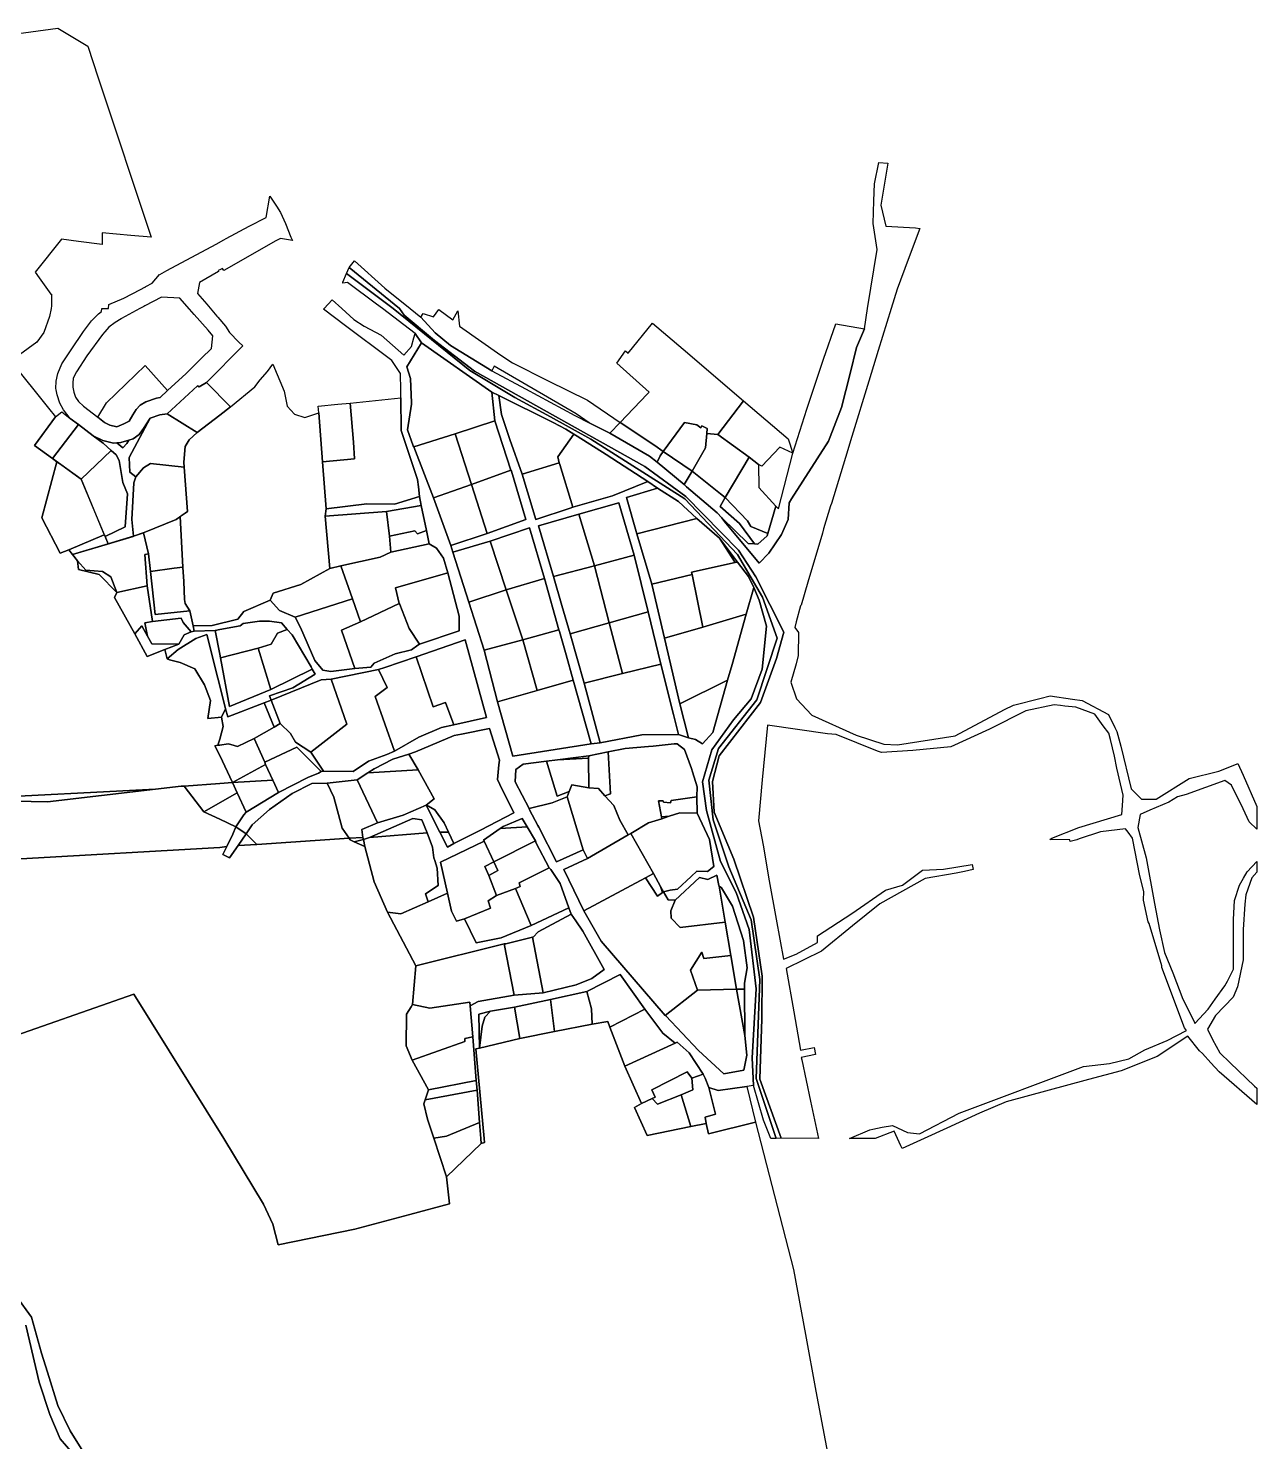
# Model space of a CAD drawing. Header units: feet. Extents: x -1222 to 199575, y -502 to 454509.
# Drawn here: x 507 to 803.1, y 1032.1 to 1372.8 of the extents above; entities that cross this region are included whole.
import ezdxf

# ---------------------------------------------------------------- set-up
doc = ezdxf.new("R2010")
doc.units = ezdxf.units.FT
doc.header["$MEASUREMENT"] = 0
doc.layers.add('지적', color=7, linetype='CONTINUOUS')

msp = doc.modelspace()

# ---------------------------------------------------------------- linework, layer by layer
at = {"layer": '지적', "color": 20}
for points in [[(502.88, 1371.28), (514.09, 1372.81), (521.33, 1368.52), (523.84, 1360.85), (527.6, 1349.55), (533.01, 1333.27), (536.61, 1322.42), (531.75, 1322.88), (524.81, 1323.48), (524.79, 1320.72), (519.08, 1321.45), (515.02, 1321.95), (508.68, 1314.01), (509.63, 1312.67), (512.42, 1308.75), (512.59, 1308.69), (512.59, 1305.89), (512.48, 1305.25), (512.13, 1303.36), (510.78, 1299.52), (509.03, 1297.19), (502.8, 1292.58), (511.86, 1281.26), (513.57, 1279.16), (508.5, 1272.22), (512.83, 1269.1), (513.92, 1268.31), (510.24, 1254.85), (514.67, 1246.26), (516.75, 1247.1), (516.75, 1247.1), (517.69, 1245.95), (518.86, 1244.49), (519.12, 1242.35), (524.05, 1241.12), (528.34, 1236.8), (527.75, 1235.6), (532.65, 1226.89), (535.67, 1221.4), (539.93, 1223.09), (540.49, 1220.83), (541.02, 1220.61), (543.65, 1219.98), (547.11, 1218.4), (549.52, 1214.58), (550.9, 1210.75), (550.26, 1206.46), (553.61, 1206.74), (553.99, 1204.49), (553.14, 1201.47), (552.72, 1199.99), (552.01, 1199.89), (553.14, 1197.54), (556.25, 1191.02), (553.14, 1190.79), (544.61, 1190.15), (543.85, 1190.12), (537.69, 1189.38), (493.67, 1187.19)], [(505.21, 1172.62), (553.14, 1175.37), (554.87, 1175.63), (553.94, 1173.7), (555.54, 1172.9), (557.6, 1175.83), (562.09, 1176.07), (584.39, 1177.62), (584.39, 1177.62), (584.61, 1177.21), (585.58, 1176.74), (588.17, 1175.59), (590.41, 1167.11), (593.59, 1159.74), (600.41, 1146.81), (599.66, 1137.51), (599.33, 1136.96), (598.15, 1135.2), (598.1, 1127.54), (599.58, 1124.12), (603.5, 1116.92), (602.7, 1114.53), (602.35, 1113.55), (603.21, 1109.91), (604.73, 1105.29), (607.79, 1095.97), (608.51, 1089.44), (598.95, 1086.9), (585.75, 1083.34), (567.21, 1079.59), (565.92, 1084.54), (563.71, 1089.38), (554.18, 1105.25), (532.48, 1139.98), (499.36, 1128.47)], [(499.36, 1128.47), (532.48, 1139.98), (554.18, 1105.25), (563.71, 1089.38), (565.92, 1084.54), (567.21, 1079.59), (585.75, 1083.34), (598.95, 1086.9), (608.51, 1089.44), (607.79, 1095.97), (616.18, 1104.02), (617, 1104.27), (616.91, 1105.25), (614.92, 1126.8), (615.81, 1127), (625.49, 1129.29), (633.89, 1131.05), (642.96, 1132.8), (646.7, 1133.45), (647.17, 1132.07), (647.17, 1132.07), (650.82, 1122.65), (654.85, 1113.62), (653.17, 1112.7), (656.16, 1105.98), (666.75, 1108.12), (670.45, 1108.84), (670.95, 1106.36), (682.3, 1109.15), (691.48, 1073.69), (694.34, 1057.99), (696.87, 1044.31), (699.64, 1029.47)], [(504.2, 1067.14), (507.78, 1062.17), (510.15, 1053.49), (511.61, 1048.9), (514.16, 1040.87), (517.11, 1034.73), (520.56, 1029.2)], [(520.56, 1029.2), (517.11, 1034.73), (514.16, 1040.87), (511.61, 1048.9), (510.15, 1053.49), (507.78, 1062.17), (504.2, 1067.14)], [(517.72, 1029.32), (514.7, 1032.81), (512.19, 1038.72), (509.59, 1046.53), (506.41, 1060.2)], [(506.41, 1060.2), (509.59, 1046.53), (512.19, 1038.72), (514.7, 1032.81), (517.72, 1029.32)]]:
    msp.add_lwpolyline(points, dxfattribs=at)
for points in [[(714.19, 1340.27), (712.53, 1330.19), (713.69, 1325.14), (720.9, 1324.7), (721.9, 1324.57), (719.15, 1317.04), (716.43, 1309.92), (715, 1305.25), (711.91, 1295.11), (709.66, 1287.76), (705.56, 1274.42), (704.02, 1269.33), (700.62, 1258.24), (700.42, 1257.74), (698.7, 1252.17), (698.45, 1251.14), (694.95, 1239.29), (693.31, 1233.79), (693.19, 1233.6), (692.14, 1229.78), (691.79, 1228.38), (692.7, 1227.14), (692.63, 1221.67), (692.12, 1219.63), (690.81, 1215.21), (692.22, 1211.18), (695.86, 1207.24), (706.56, 1202.44), (713.22, 1200.28), (716.52, 1200.12), (730.47, 1202.27), (742.36, 1208.6), (744.5, 1209.66), (750.81, 1211.26), (753.38, 1211.94), (758.69, 1211.11), (761.09, 1210.78), (767.41, 1207.41), (768.96, 1204.28), (769.44, 1203.28), (770.39, 1199.78), (772.83, 1189.52), (775.35, 1186.99), (776.74, 1186.97), (778.87, 1186.99), (786.87, 1191.96), (793.98, 1193.79), (798.23, 1195.47), (798.6, 1195.61), (799.87, 1192.76), (803.14, 1185.21), (803.14, 1179.77), (801.31, 1181.58), (799.83, 1184.64), (797.02, 1190.36), (795.41, 1191.48), (786.09, 1188.13), (784.07, 1187.59), (781.94, 1186.25), (777.34, 1184.34), (775.01, 1183.3), (774.47, 1180.17), (776.45, 1172.83), (778.53, 1161.89), (779.73, 1155.55), (780.94, 1150.08), (782.9, 1145.15), (785.33, 1138.82), (788.02, 1133.46), (788.24, 1132.92), (791.41, 1136.42), (793.13, 1138.77), (795.44, 1142.01), (796.13, 1143.16), (797.57, 1146.07), (797.5, 1158.04), (797.76, 1162.62), (798.98, 1166.29), (799.92, 1167.97), (800.81, 1169.51), (803.14, 1172.02), (803.14, 1169.38), (801.98, 1168.05), (800.49, 1163.98), (800.25, 1161.7), (799.86, 1155.59), (799.89, 1149.29), (799.86, 1148.31), (798.51, 1141.74), (797.46, 1139.3), (793.18, 1134.89), (791.26, 1131.55), (792.44, 1129.05), (794.27, 1125.88), (796.75, 1123.5), (802.63, 1117.86), (803.14, 1117.39), (803.14, 1113.41), (794.11, 1121.33), (792.11, 1123.47), (790.07, 1125.75), (789.37, 1126.35), (786.56, 1129.89), (779.14, 1124.95), (770.43, 1121.52), (762.58, 1119.43), (742.77, 1114.04), (736.3, 1111.31), (728.46, 1107.74), (723, 1105.25), (717.68, 1102.83), (717.33, 1103.49), (716.52, 1105.25), (715.72, 1106.98), (711.14, 1105.25), (705, 1105.25), (709.88, 1107.32), (710.59, 1107.51), (712.86, 1107.96), (715.35, 1108.38), (718.95, 1106.69), (721.86, 1106.33), (731.42, 1111.34), (761.35, 1122.58), (767.61, 1123.33), (772.29, 1124.41), (776.17, 1126.57), (781.57, 1128.85), (786.19, 1131.25), (785.73, 1131.93), (780.28, 1146.45), (780.3, 1146.82), (777.24, 1157.02), (776.98, 1157.44), (775.87, 1162.63), (775.96, 1164.73), (774.98, 1168.5), (773.19, 1177.59), (772.12, 1179.02), (771.5, 1179.84), (765.45, 1179.1), (760.3, 1177.43), (759.73, 1177.2), (758.15, 1176.8), (758.11, 1177.19), (753.25, 1177.32), (753.73, 1177.59), (760.26, 1180.15), (770.58, 1183.3), (770.76, 1185.48), (770.92, 1187.94), (770.29, 1190.7), (769.42, 1194.52), (768.81, 1197.4), (767.85, 1201.39), (767.52, 1202.9), (766.13, 1204.66), (764.11, 1207.49), (759.51, 1209.15), (756.89, 1209.43), (755.84, 1209.55), (754.28, 1209.77), (747.45, 1208.27), (738.68, 1203.9), (729.43, 1199.61), (720.21, 1198.72), (712.67, 1198.26), (711.69, 1198.56), (701.75, 1202.56), (699.68, 1202.79), (685.18, 1204.86), (683.93, 1191.63), (683.01, 1181.8), (684.14, 1175.89), (685.63, 1167.29), (687.28, 1158.07), (689.08, 1148.48), (692.09, 1149.69), (697.24, 1152.48), (697.27, 1154.03), (705.51, 1159.46), (713.68, 1165.04), (717.77, 1166.31), (722.59, 1169.88), (727.65, 1170.12), (734.54, 1171.28), (734.76, 1170.08), (732.69, 1169.57), (730.72, 1169.17), (723.19, 1167.88), (712.27, 1161.82), (705.68, 1156.52), (698.19, 1150.36), (689.73, 1146.21), (691.57, 1135.75), (693.17, 1126.5), (696.45, 1127.16), (696.79, 1125.5), (693.32, 1124.78), (693.49, 1124.19), (695.57, 1114.26), (697.52, 1105.25), (688.5, 1105.27), (683.38, 1119.54), (683.83, 1134.06), (683.9, 1144.36), (681.85, 1158.54), (677.05, 1172.51), (672.33, 1183.88), (671.93, 1191.27), (673.56, 1197.46), (683.52, 1210.3), (687.34, 1220.89), (689.1, 1227.22), (682.36, 1240.6), (678.21, 1247.02), (665.48, 1259.98), (655.6, 1267.21), (614.54, 1290.13), (604.93, 1297.56), (597.65, 1303.69), (596.5, 1305.25), (584.39, 1315.11), (585.62, 1316.76), (592.95, 1310.18), (599.04, 1305.25), (601.64, 1303.15), (605.1, 1299.41), (608.75, 1296.38), (618.75, 1290.26), (626.87, 1285.88), (638.77, 1279.45), (642.24, 1277.7), (647.21, 1275.19), (656.73, 1269.7), (658.57, 1268.21), (665.15, 1262.82), (665.7, 1262.29), (673.07, 1256), (674.19, 1254.82), (674.86, 1253.9), (683.22, 1243.89), (685.55, 1246.27), (688.6, 1250.78), (690.17, 1254.4), (690.41, 1258.42), (690.99, 1259.39), (699.91, 1273.31), (703.04, 1281.37), (705.15, 1289.64), (706.64, 1295.88), (708.55, 1300.39), (709.34, 1305.25), (711.66, 1319.5), (710.64, 1325.78), (710.82, 1331.22), (711.01, 1335.29), (712.04, 1340.43), (714.19, 1340.27)], [(553.82, 1314.94), (553.14, 1314.59), (552.78, 1314.41), (552.89, 1314.15), (548.27, 1311.54), (547.82, 1308.9), (550.03, 1306.3), (552.49, 1303.42), (552.69, 1303.18), (554.52, 1301.03), (555.51, 1299.51), (557.73, 1297.16), (558.74, 1296.26), (549.95, 1287.44), (548.23, 1286.39), (547.78, 1286.66), (540.52, 1279.86), (538.75, 1279.62), (536.39, 1278.81), (534.76, 1276.37), (533.7, 1274.89), (532.27, 1273.87), (531.24, 1273.56), (529.35, 1272.99), (528.37, 1272.91), (527.53, 1272.85), (525, 1273.43), (522.65, 1274.61), (519.07, 1277.31), (517.13, 1278.77), (515.46, 1280.86), (514.62, 1282.44), (513.93, 1284.45), (513.72, 1285.65), (513.67, 1285.97), (513.69, 1287.75), (514.14, 1289.61), (515.09, 1291.9), (516.05, 1293.34), (517.37, 1295.33), (520.32, 1299.76), (522.24, 1302.32), (523.91, 1303.98), (524.66, 1304.53), (524.71, 1305.25), (526.36, 1305.25), (526.45, 1306.22), (530.04, 1307.73), (534.09, 1309.84), (535.06, 1310.37), (535.16, 1310.43), (535.16, 1310.43), (535.33, 1310.53), (536.9, 1311.38), (538.64, 1313.5), (538.75, 1313.48), (540.4, 1314.41), (552.3, 1320.81), (554.14, 1321.81), (554.68, 1322.17), (560.28, 1325.1), (564.33, 1327.23), (565.21, 1332.33), (565.71, 1331.65), (566.85, 1329.9), (567.81, 1328.38), (568.98, 1325.72), (570.33, 1322.44), (570.69, 1321.66), (567.79, 1322.12), (566.71, 1321.59), (554.16, 1314.41), (553.82, 1314.94)], [(584.39, 1315.11), (596.5, 1305.25), (597.65, 1303.69), (604.93, 1297.56), (614.54, 1290.13), (655.6, 1267.21), (665.48, 1259.98), (678.21, 1247.02), (682.36, 1240.6), (689.1, 1227.22), (687.34, 1220.89), (683.52, 1210.3), (673.56, 1197.46), (671.93, 1191.27), (672.33, 1183.88), (677.05, 1172.51), (681.85, 1158.54), (683.9, 1144.36), (683.83, 1134.06), (683.38, 1119.54), (688.5, 1105.27), (687.3, 1105.25), (682.5, 1119.69), (683.39, 1143.58), (681.28, 1157.93), (675.86, 1170.7), (672.14, 1182.03), (671.08, 1191.57), (673.38, 1199.19), (682.64, 1210.98), (687.51, 1225.85), (684.01, 1235.71), (677.99, 1245.96), (665.26, 1259.41), (642.59, 1273.81), (632.9, 1279.12), (624.27, 1283.8), (613.48, 1290.3), (594.96, 1305.25), (583.75, 1313.69), (584.39, 1315.11)], [(687.3, 1105.25), (686.02, 1105.25), (684.25, 1109.64), (681.8, 1118.03), (681.53, 1124.65), (682.44, 1141.31), (680.78, 1155.62), (677.66, 1164.54), (673.89, 1171.95), (670.49, 1184.29), (669.52, 1191.21), (671.76, 1198.86), (677.01, 1206.09), (681.24, 1211.2), (683.89, 1218.33), (684.96, 1228.73), (683.22, 1234.97), (681.87, 1238.05), (680.65, 1240.64), (678, 1244.13), (673.64, 1249.88), (668.18, 1254.69), (663.74, 1258.77), (658.71, 1261.96), (656.32, 1263.61), (646.34, 1270.04), (639.29, 1274.52), (638.51, 1275), (636.6, 1276.17), (633.54, 1277.77), (620.42, 1284.31), (618.77, 1285.11), (601.77, 1297.01), (600.25, 1299.24), (592.37, 1305.25), (590.94, 1306.34), (583.93, 1311.55), (582.82, 1311.34), (582.82, 1311.64), (583.75, 1313.69), (594.96, 1305.25), (613.48, 1290.3), (624.27, 1283.8), (632.9, 1279.12), (642.59, 1273.81), (665.26, 1259.41), (677.99, 1245.96), (684.01, 1235.71), (687.51, 1225.85), (682.64, 1210.98), (673.38, 1199.19), (671.08, 1191.57), (672.14, 1182.03), (675.86, 1170.7), (681.28, 1157.93), (683.39, 1143.58), (682.5, 1119.69), (687.3, 1105.25)], [(539.09, 1307.96), (535.08, 1305.87), (534.88, 1305.76), (533.93, 1305.25), (529.51, 1302.86), (529.39, 1302.8), (527.94, 1301.89), (526.45, 1300.8), (525.43, 1299.66), (524.86, 1298.99), (521.15, 1293.83), (518.59, 1289.98), (517.86, 1288.44), (517.73, 1287.28), (517.74, 1286.34), (517.97, 1285.09), (518.39, 1283.93), (519.14, 1282.84), (520.33, 1281.72), (523.76, 1279.05), (525.36, 1277.81), (526.68, 1277.13), (528.37, 1276.78), (530.03, 1277.46), (531.32, 1278.12), (532.24, 1279.67), (533.03, 1280.92), (533.96, 1281.96), (535.33, 1282.76), (537.91, 1283.68), (538.76, 1283.81), (540.57, 1285.47), (545.03, 1289.58), (547.82, 1292.34), (548.77, 1293.28), (551.18, 1295.65), (551.5, 1298.7), (550.35, 1300.01), (547.01, 1303.82), (545.87, 1305.12), (543.53, 1307.79), (539.09, 1307.96)], [(559.52, 1178.67), (557.05, 1180.33), (559, 1183.27), (559.52, 1183.9), (567.29, 1188.59), (574.37, 1192.22), (576.96, 1193.31), (577.59, 1193.65), (578.2, 1193.77), (585.28, 1193.69), (588.99, 1196.14), (593.4, 1197.79), (595.27, 1198.54), (601.14, 1201.96), (606.63, 1204.26), (609.57, 1204.9), (617.46, 1206.7), (612.34, 1225.45), (600.54, 1221.33), (592.93, 1218.72), (591.46, 1218.26), (579.99, 1215.9), (577.57, 1215.74), (565.52, 1210.86), (565.13, 1211.92), (570.81, 1213.87), (576.15, 1217.14), (575.47, 1218.37), (575.2, 1218.94), (570.62, 1226.58), (569.4, 1227.88), (568.08, 1229.48), (565.18, 1229.93), (562.7, 1229.9), (558.78, 1229.38), (558.06, 1228.78), (553.14, 1227.87), (552.06, 1227.67), (547.02, 1227.48), (546.74, 1228.81), (551.35, 1228.86), (557.52, 1230.38), (558.95, 1232.2), (565.32, 1234.97), (567.6, 1232.5), (571.35, 1230.86), (572.66, 1228.41), (576.04, 1220.42), (577.99, 1218.12), (579.91, 1217.8), (585.72, 1218.51), (589.59, 1218.86), (590.4, 1219.78), (595.43, 1222.01), (599.35, 1222.99), (600.91, 1224.16), (601.29, 1224.39), (610.86, 1227.57), (610.89, 1231.08), (608.1, 1241.54), (607.13, 1245.12), (605.42, 1247.5), (603.66, 1248.54), (602.99, 1251.76), (601.68, 1257.76), (601.33, 1259.94), (601.06, 1262.32), (600.79, 1264.03), (596.93, 1275.89), (596.83, 1283.77), (596.79, 1285.55), (596.73, 1289.57), (594.61, 1292.75), (589.84, 1296.35), (587.67, 1297.94), (583.49, 1301.12), (578.17, 1305.1), (578.31, 1305.25), (580.24, 1307.35), (582.56, 1305.25), (585.44, 1302.65), (587.97, 1301.04), (592.1, 1298.87), (597.52, 1293.98), (599.38, 1296.1), (599.96, 1298.2), (600.25, 1299.24), (601.77, 1297.01), (598.27, 1291.18), (599.16, 1288.42), (599.37, 1282.51), (599.4, 1282.25), (598.39, 1276.06), (599.82, 1272.16), (599.97, 1271.94), (604.65, 1259.63), (608.87, 1248.18), (609.38, 1246.56), (613.17, 1234.5), (616.89, 1222.88), (620.14, 1210.46), (623.8, 1197.34), (642.66, 1200.38), (644.87, 1200.55), (654.92, 1202.5), (663.72, 1202.57), (666.16, 1201.8), (667.82, 1201.36), (669.51, 1200.32), (672.02, 1203.05), (675.58, 1215.67), (676.65, 1219.47), (680.06, 1231.61), (681.87, 1238.05), (683.22, 1234.97), (684.96, 1228.73), (683.89, 1218.33), (681.24, 1211.2), (677.01, 1206.09), (671.76, 1198.86), (669.52, 1191.21), (670.49, 1184.29), (673.89, 1171.95), (677.66, 1164.54), (680.78, 1155.62), (682.44, 1141.31), (681.53, 1124.65), (681.8, 1118.03), (680.19, 1117.78), (673.27, 1116.82), (671.06, 1117.53), (670.2, 1119.77), (669.66, 1120.76), (666.3, 1125.85), (663.43, 1128.41), (662.97, 1128.23), (659.95, 1130.63), (655.65, 1136.42), (649.72, 1144.77), (641.66, 1140.62), (632.89, 1138.74), (624.22, 1136.87), (618.46, 1135.91), (615.6, 1135.22), (615.81, 1127), (614.92, 1126.8), (616.91, 1105.25), (617, 1104.27), (616.18, 1104.02), (616.07, 1105.25), (615.75, 1109.11), (615.21, 1116.89), (615, 1119.18), (614.13, 1129.69), (613.49, 1137.18), (615.46, 1138.26), (624.1, 1139.77), (631.1, 1140.33), (639.06, 1142.25), (642.82, 1143.81), (645.82, 1145.97), (640.67, 1155.17), (639, 1157.68), (637.86, 1159.33), (637.31, 1160.82), (635.21, 1166.7), (632.96, 1170.05), (632.56, 1170.49), (629.43, 1176.43), (629.25, 1176.93), (627.25, 1180.37), (626.03, 1182.37), (621.51, 1180.45), (620.73, 1179.91), (616.77, 1177.13), (616.87, 1176.87), (606.37, 1171.81), (608.04, 1164.33), (603.43, 1162.28), (602.77, 1164.19), (605.82, 1166.23), (605.54, 1170.36), (605, 1172.19), (604.74, 1172.83), (604.42, 1175.4), (603.14, 1178.89), (601.88, 1182.01), (599.71, 1182.34), (589.26, 1177.8), (587.78, 1177.28), (587.65, 1177.77), (587.42, 1179.69), (591.15, 1181.3), (597.38, 1183.17), (602.94, 1185.55), (606.25, 1179.04), (608.08, 1175.4), (609.59, 1176.33), (614.22, 1178.69), (616.03, 1179.57), (624.09, 1183.75), (620.7, 1190.51), (620.14, 1191.71), (620.47, 1195.29), (620.6, 1196.37), (618.21, 1204.07), (611.44, 1202.71), (609.7, 1202.37), (600.33, 1198.44), (598.77, 1197.83), (594.85, 1196.64), (590.39, 1194.35), (588.85, 1193.36), (586.29, 1191.65), (579.05, 1190.86), (575.38, 1190.78), (570.6, 1188.38), (565.15, 1184.55), (561.01, 1180.84), (559.52, 1178.67)], [(647.21, 1275.19), (642.24, 1277.7), (639.09, 1279.88), (619.31, 1291.4), (618.75, 1290.26), (608.75, 1296.38), (605.1, 1299.41), (601.64, 1303.15), (602.17, 1304.03), (604.7, 1303.25), (605.99, 1305.02), (609.38, 1302.56), (610.59, 1304.68), (610.92, 1301.04), (620.93, 1294.01), (623.76, 1292.17), (632.3, 1287.86), (641.79, 1283.15), (649.69, 1277.76), (647.21, 1275.19)], [(657.47, 1301.75), (664.89, 1295.49), (679.4, 1283.03), (673.25, 1274.86), (670.58, 1275.17), (670.63, 1276.31), (669.37, 1276.95), (669.09, 1276.51), (668.19, 1277.19), (665.21, 1277.76), (660.08, 1270.83), (658.07, 1272.22), (649.69, 1277.76), (656.16, 1284.64), (656.64, 1285.09), (648.9, 1292.09), (650.95, 1295.06), (651.64, 1294.53), (657.47, 1301.75)], [(701.7, 1301.61), (708.55, 1300.39), (706.64, 1295.88), (705.15, 1289.64), (703.04, 1281.37), (699.91, 1273.31), (690.99, 1259.39), (690.41, 1258.42), (690.17, 1254.4), (688.6, 1250.78), (685.55, 1246.27), (683.22, 1243.89), (674.86, 1253.9), (674.19, 1254.82), (680.57, 1248.62), (682.04, 1248.52), (682.89, 1248.48), (685.14, 1250.44), (685.32, 1251.04), (687.19, 1257.64), (687.82, 1256.99), (691.31, 1270.39), (694.69, 1281), (698.67, 1293.06), (701.7, 1301.61)], [(618.77, 1285.11), (619.49, 1278.2), (609.94, 1275.05), (599.97, 1271.94), (599.82, 1272.16), (598.39, 1276.06), (599.4, 1282.25), (599.37, 1282.51), (599.16, 1288.42), (598.27, 1291.18), (601.77, 1297.01), (618.77, 1285.11)], [(523.76, 1279.05), (525.86, 1282.5), (535.17, 1291.49), (540.57, 1285.47), (538.76, 1283.81), (537.91, 1283.68), (535.33, 1282.76), (533.96, 1281.96), (533.03, 1280.92), (532.24, 1279.67), (531.32, 1278.12), (530.03, 1277.46), (528.37, 1276.78), (526.68, 1277.13), (525.36, 1277.81), (523.76, 1279.05)], [(555.77, 1281.58), (561.6, 1286.37), (562.92, 1288.08), (564.69, 1290.08), (565.93, 1291.87), (568.69, 1285.33), (569.41, 1281.76), (571.15, 1279.8), (573.7, 1279.02), (577.05, 1280.12), (577.92, 1268.34), (578.84, 1256.98), (578.56, 1255.22), (579.67, 1242.58), (572.71, 1238.73), (566.05, 1236.65), (565.32, 1234.97), (558.95, 1232.2), (557.52, 1230.38), (551.35, 1228.86), (546.74, 1228.81), (545.96, 1232.36), (544.83, 1234.13), (544.63, 1235.13), (544.47, 1239.51), (544.28, 1242.9), (543.65, 1255.1), (545.38, 1256.31), (544.58, 1267.04), (544.5, 1268.21), (544.8, 1272.01), (545.8, 1273.61), (547.75, 1275.35), (553.14, 1279.53), (555.77, 1281.58)], [(555.77, 1281.58), (553.14, 1279.53), (547.75, 1275.35), (540.52, 1279.86), (547.78, 1286.66), (548.23, 1286.39), (549.95, 1287.44), (555.77, 1281.58)], [(620.42, 1284.31), (621.08, 1279.72), (623.1, 1273.72), (626.08, 1265.31), (627.38, 1261.06), (629.33, 1254.44), (637.66, 1257.13), (638.29, 1257.39), (647.8, 1260.12), (656.32, 1263.61), (658.71, 1261.96), (651.21, 1259.71), (653.68, 1250.92), (657.3, 1238.81), (660.36, 1225.79), (664.04, 1209.97), (666.16, 1201.8), (663.72, 1202.57), (662.5, 1207.41), (659.5, 1219.58), (656.42, 1232.15), (653.09, 1245.81), (649.33, 1258.4), (639.7, 1255.71), (630.02, 1252.88), (633.59, 1240.7), (635.63, 1233.69), (637.66, 1226.86), (640.97, 1214.94), (644.87, 1200.55), (642.66, 1200.38), (638.37, 1215.69), (636.67, 1221.76), (635.08, 1227.43), (634.91, 1227.81), (631.41, 1240.18), (627.8, 1252.37), (618.35, 1249.19), (609.38, 1246.56), (608.87, 1248.18), (617.62, 1251.05), (626.92, 1254.38), (623.48, 1266.08), (623.35, 1266.32), (619.49, 1278.2), (618.77, 1285.11), (620.42, 1284.31)], [(584.56, 1282.49), (585.37, 1273.02), (585.61, 1269.05), (577.92, 1268.34), (577.05, 1280.12), (576.86, 1281.75), (581.66, 1282.25), (584.56, 1282.49)], [(596.83, 1283.77), (596.93, 1275.89), (600.79, 1264.03), (601.06, 1262.32), (601.33, 1259.94), (595.28, 1258.12), (588.63, 1258.17), (578.84, 1256.98), (577.92, 1268.34), (585.61, 1269.05), (585.37, 1273.02), (584.56, 1282.49), (596.83, 1283.77)], [(620.42, 1284.31), (633.54, 1277.77), (636.6, 1276.17), (638.51, 1275), (634.66, 1269.53), (635, 1268.07), (626.08, 1265.31), (623.1, 1273.72), (621.08, 1279.72), (620.42, 1284.31)], [(679.4, 1283.03), (690.16, 1273.87), (691.31, 1270.39), (688.16, 1271.83), (683.83, 1267.29), (683.03, 1267.68), (680.75, 1269.46), (673.25, 1274.86), (679.4, 1283.03)], [(513.57, 1279.16), (515.05, 1280.35), (517.13, 1278.77), (519.07, 1277.31), (512.83, 1269.1), (508.5, 1272.22), (513.57, 1279.16)], [(525.5, 1250.3), (530.37, 1252.67), (530.9, 1260.58), (529.79, 1263.34), (528.87, 1268.61), (528.2, 1269.98), (527.01, 1271.08), (525.03, 1272.82), (522.65, 1274.61), (525, 1273.43), (527.53, 1272.85), (528.37, 1272.91), (529.78, 1271.66), (530.74, 1272.71), (531.24, 1273.56), (532.27, 1273.87), (533.7, 1274.89), (534.76, 1276.37), (536.39, 1278.81), (531.3, 1269.33), (531.46, 1265.8), (532.94, 1264.72), (532.41, 1263.23), (531.98, 1254.43), (532.4, 1250.38), (526.24, 1248.54), (525.5, 1250.3)], [(544.58, 1267.04), (536.45, 1267.9), (534.75, 1266.84), (532.94, 1264.72), (531.46, 1265.8), (531.3, 1269.33), (536.39, 1278.81), (538.75, 1279.62), (540.52, 1279.86), (547.75, 1275.35), (545.8, 1273.61), (544.8, 1272.01), (544.5, 1268.21), (544.58, 1267.04)], [(609.94, 1275.05), (619.49, 1278.2), (623.35, 1266.32), (613.81, 1262.87), (609.94, 1275.05)], [(649.69, 1277.76), (658.07, 1272.22), (660.08, 1270.83), (659.3, 1269.72), (658.57, 1268.21), (656.73, 1269.7), (647.21, 1275.19), (649.69, 1277.76)], [(670.58, 1275.17), (670.27, 1271.66), (667.07, 1266.09), (660.08, 1270.83), (665.21, 1277.76), (668.19, 1277.19), (669.09, 1276.51), (669.37, 1276.95), (670.63, 1276.31), (670.58, 1275.17)], [(522.65, 1274.61), (525.03, 1272.82), (527.01, 1271.08), (519.73, 1264.13), (512.83, 1269.1), (519.07, 1277.31), (522.65, 1274.61)], [(599.97, 1271.94), (609.94, 1275.05), (613.81, 1262.87), (604.65, 1259.63), (599.97, 1271.94)], [(635, 1268.07), (634.66, 1269.53), (638.51, 1275), (639.29, 1274.52), (646.34, 1270.04), (656.32, 1263.61), (647.8, 1260.12), (638.29, 1257.39), (635.14, 1267.67), (635, 1268.07)], [(670.58, 1275.17), (673.25, 1274.86), (680.75, 1269.46), (675, 1259.69), (673.84, 1260.63), (667.07, 1266.09), (670.27, 1271.66), (670.58, 1275.17)], [(527.01, 1271.08), (528.2, 1269.98), (528.87, 1268.61), (529.79, 1263.34), (530.9, 1260.58), (530.37, 1252.67), (525.5, 1250.3), (519.73, 1264.13), (527.01, 1271.08)], [(531.24, 1273.56), (530.74, 1272.71), (529.78, 1271.66), (528.37, 1272.91), (529.35, 1272.99), (531.24, 1273.56)], [(660.08, 1270.83), (667.07, 1266.09), (665.15, 1262.82), (658.57, 1268.21), (659.3, 1269.72), (660.08, 1270.83)], [(516.75, 1247.1), (514.67, 1246.26), (510.24, 1254.85), (513.92, 1268.31), (515.06, 1267.49), (519.53, 1264.27), (519.73, 1264.13), (525.33, 1250.71), (516.75, 1247.1)], [(544.58, 1267.04), (545.38, 1256.31), (542.64, 1254.4), (534.97, 1251.26), (532.4, 1250.38), (531.98, 1254.43), (532.41, 1263.23), (532.94, 1264.72), (534.75, 1266.84), (536.45, 1267.9), (544.58, 1267.04)], [(626.08, 1265.31), (635, 1268.07), (635.14, 1267.67), (638.29, 1257.39), (637.66, 1257.13), (629.33, 1254.44), (627.38, 1261.06), (626.08, 1265.31)], [(680.75, 1269.46), (683.03, 1267.68), (683.14, 1262.14), (687.19, 1257.64), (685.32, 1251.04), (681.19, 1252.74), (680.37, 1254.12), (675, 1259.69), (680.75, 1269.46)], [(623.35, 1266.32), (623.48, 1266.08), (626.92, 1254.38), (617.62, 1251.05), (613.81, 1262.87), (623.35, 1266.32)], [(665.15, 1262.82), (667.07, 1266.09), (673.84, 1260.63), (675, 1259.69), (673.8, 1257.51), (678.47, 1253.47), (682.04, 1248.52), (680.57, 1248.62), (674.19, 1254.82), (673.07, 1256), (665.7, 1262.29), (665.15, 1262.82)], [(613.81, 1262.87), (617.62, 1251.05), (608.87, 1248.18), (604.65, 1259.63), (613.81, 1262.87)], [(658.71, 1261.96), (663.74, 1258.77), (668.18, 1254.69), (653.68, 1250.92), (651.21, 1259.71), (658.71, 1261.96)], [(601.33, 1259.94), (601.68, 1257.76), (593.32, 1256.36), (578.56, 1255.22), (578.84, 1256.98), (588.63, 1258.17), (595.28, 1258.12), (601.33, 1259.94)], [(593.32, 1256.36), (601.68, 1257.76), (602.99, 1251.76), (600.82, 1250.95), (600.18, 1251.71), (594.08, 1250.41), (593.32, 1256.36)], [(639.7, 1255.71), (649.33, 1258.4), (653.09, 1245.81), (643.52, 1243.26), (639.7, 1255.71)], [(685.32, 1251.04), (685.14, 1250.44), (682.89, 1248.48), (682.04, 1248.52), (678.47, 1253.47), (673.8, 1257.51), (675, 1259.69), (680.37, 1254.12), (681.19, 1252.74), (685.32, 1251.04)], [(543.65, 1255.1), (544.28, 1242.9), (542.16, 1242.71), (536.5, 1241.88), (536.01, 1246.11), (534.79, 1251.2), (534.97, 1251.26), (542.64, 1254.4), (543.65, 1255.1)], [(578.56, 1255.22), (593.32, 1256.36), (594.08, 1250.41), (594.43, 1246.57), (591.81, 1245.34), (582.31, 1243.27), (579.67, 1242.58), (578.56, 1255.22)], [(643.52, 1243.26), (633.59, 1240.7), (630.02, 1252.88), (639.7, 1255.71), (643.52, 1243.26)], [(668.18, 1254.69), (673.64, 1249.88), (677.38, 1244.01), (666.89, 1241.72), (667, 1241.18), (657.3, 1238.81), (653.68, 1250.92), (668.18, 1254.69)], [(516.75, 1247.1), (525.33, 1250.71), (525.5, 1250.3), (526.24, 1248.54), (517.69, 1245.95), (516.75, 1247.1)], [(535.67, 1238.44), (528.34, 1236.8), (526.91, 1240.58), (524.91, 1241.89), (520.84, 1242.22), (518.86, 1244.49), (517.69, 1245.95), (526.07, 1248.49), (532.31, 1250.32), (532.58, 1250.44), (534.79, 1251.2), (536.01, 1246.11), (535.09, 1246.01), (535.67, 1238.44)], [(602.99, 1251.76), (603.66, 1248.54), (594.43, 1246.57), (594.08, 1250.41), (600.18, 1251.71), (600.82, 1250.95), (602.99, 1251.76)], [(618.35, 1249.19), (627.8, 1252.37), (631.41, 1240.18), (622.24, 1237.47), (618.35, 1249.19)], [(594.43, 1246.57), (603.66, 1248.54), (605.42, 1247.5), (607.13, 1245.12), (608.1, 1241.54), (595.51, 1237.91), (596.41, 1234.18), (587.11, 1229.77), (585.18, 1235.3), (582.31, 1243.27), (591.81, 1245.34), (594.43, 1246.57)], [(609.38, 1246.56), (618.35, 1249.19), (622.24, 1237.47), (613.17, 1234.5), (609.38, 1246.56)], [(673.64, 1249.88), (678, 1244.13), (677.38, 1244.01), (673.64, 1249.88)], [(528.34, 1236.8), (524.05, 1241.12), (519.12, 1242.35), (518.86, 1244.49), (520.84, 1242.22), (524.91, 1241.89), (526.91, 1240.58), (528.34, 1236.8)], [(536.5, 1241.88), (537.56, 1231.55), (545.96, 1232.36), (546.74, 1228.81), (547.02, 1227.48), (546.3, 1227.37), (544.33, 1229.61), (543.83, 1230.62), (536.92, 1229.81), (535.67, 1238.44), (535.09, 1246.01), (536.01, 1246.11), (536.5, 1241.88)], [(653.09, 1245.81), (656.42, 1232.15), (647.04, 1229.51), (643.52, 1243.26), (653.09, 1245.81)], [(678, 1244.13), (680.65, 1240.64), (681.87, 1238.05), (680.06, 1231.61), (669.59, 1228.49), (667, 1241.18), (666.89, 1241.72), (677.38, 1244.01), (678, 1244.13)], [(544.47, 1239.51), (544.63, 1235.13), (544.83, 1234.13), (545.96, 1232.36), (537.56, 1231.55), (536.5, 1241.88), (542.16, 1242.71), (544.28, 1242.9), (544.47, 1239.51)], [(579.67, 1242.58), (582.31, 1243.27), (585.18, 1235.3), (571.35, 1230.86), (567.6, 1232.5), (565.32, 1234.97), (566.05, 1236.65), (572.71, 1238.73), (579.67, 1242.58)], [(596.41, 1234.18), (595.51, 1237.91), (608.1, 1241.54), (610.89, 1231.08), (610.86, 1227.57), (601.29, 1224.39), (598.78, 1228.11), (596.57, 1233.94), (596.41, 1234.18)], [(631.41, 1240.18), (634.91, 1227.81), (626.25, 1225.45), (622.24, 1237.47), (631.41, 1240.18)], [(643.52, 1243.26), (647.04, 1229.51), (637.66, 1226.86), (635.63, 1233.69), (633.59, 1240.7), (643.52, 1243.26)], [(657.3, 1238.81), (667, 1241.18), (669.59, 1228.49), (660.36, 1225.79), (657.3, 1238.81)], [(535.67, 1238.44), (536.92, 1229.81), (535.07, 1229.51), (535.71, 1226.32), (534.35, 1228.78), (532.65, 1226.89), (527.75, 1235.6), (528.34, 1236.8), (535.67, 1238.44)], [(622.24, 1237.47), (626.25, 1225.45), (616.89, 1222.88), (613.17, 1234.5), (622.24, 1237.47)], [(585.18, 1235.3), (587.11, 1229.77), (582.54, 1227.75), (585.72, 1218.51), (579.91, 1217.8), (577.99, 1218.12), (576.04, 1220.42), (572.66, 1228.41), (571.35, 1230.86), (585.18, 1235.3)], [(587.11, 1229.77), (596.41, 1234.18), (596.57, 1233.94), (598.78, 1228.11), (601.29, 1224.39), (600.91, 1224.16), (599.35, 1222.99), (595.43, 1222.01), (590.4, 1219.78), (589.59, 1218.86), (585.72, 1218.51), (582.54, 1227.75), (587.11, 1229.77)], [(536.92, 1229.81), (543.83, 1230.62), (544.33, 1229.61), (546.3, 1227.37), (544.55, 1226.59), (543.26, 1224.36), (536.77, 1224.45), (535.71, 1226.32), (535.07, 1229.51), (536.92, 1229.81)], [(552.06, 1227.67), (553.14, 1227.87), (558.06, 1228.78), (558.78, 1229.38), (562.7, 1229.9), (565.18, 1229.93), (568.08, 1229.48), (569.4, 1227.88), (567.09, 1227), (565.57, 1224.33), (562.41, 1223.41), (553.3, 1221.1), (553.14, 1221.95), (552.06, 1227.67)], [(647.04, 1229.51), (656.42, 1232.15), (659.5, 1219.58), (650.23, 1217.32), (647.04, 1229.51)], [(669.59, 1228.49), (680.06, 1231.61), (676.65, 1219.47), (675.58, 1215.67), (664.04, 1209.97), (660.36, 1225.79), (669.59, 1228.49)], [(535.71, 1226.32), (536.77, 1224.45), (543.26, 1224.36), (539.93, 1223.09), (535.67, 1221.4), (532.65, 1226.89), (534.35, 1228.78), (535.71, 1226.32)], [(547.02, 1227.48), (552.06, 1227.67), (553.14, 1221.95), (553.3, 1221.1), (555.53, 1209.33), (565.44, 1213.4), (575.47, 1218.37), (576.15, 1217.14), (570.81, 1213.87), (565.13, 1211.92), (565.52, 1210.86), (563.84, 1210.19), (555.11, 1206.87), (554.53, 1208.75), (553.14, 1214.3), (552.7, 1216.18), (550.01, 1226.73), (547.37, 1225.74), (543.14, 1223.07), (540.49, 1220.83), (539.93, 1223.09), (543.26, 1224.36), (544.55, 1226.59), (546.3, 1227.37), (547.02, 1227.48)], [(554.53, 1208.75), (553.61, 1206.74), (550.26, 1206.46), (550.9, 1210.75), (549.52, 1214.58), (547.11, 1218.4), (543.65, 1219.98), (541.02, 1220.61), (540.49, 1220.83), (543.14, 1223.07), (547.37, 1225.74), (550.01, 1226.73), (552.7, 1216.18), (553.14, 1214.3), (554.53, 1208.75)], [(569.4, 1227.88), (570.62, 1226.58), (575.2, 1218.94), (575.47, 1218.37), (565.44, 1213.4), (562.41, 1223.41), (565.57, 1224.33), (567.09, 1227), (569.4, 1227.88)], [(634.91, 1227.81), (635.08, 1227.43), (636.67, 1221.76), (638.37, 1215.69), (629.7, 1213.21), (626.25, 1225.45), (634.91, 1227.81)], [(647.04, 1229.51), (650.23, 1217.32), (640.97, 1214.94), (637.66, 1226.86), (647.04, 1229.51)], [(562.41, 1223.41), (565.44, 1213.4), (555.53, 1209.33), (553.3, 1221.1), (562.41, 1223.41)], [(600.54, 1221.33), (612.34, 1225.45), (617.46, 1206.7), (609.57, 1204.9), (607.6, 1210.31), (604.62, 1209.28), (600.54, 1221.33)], [(616.89, 1222.88), (626.25, 1225.45), (629.7, 1213.21), (620.14, 1210.46), (616.89, 1222.88)], [(591.46, 1218.26), (592.93, 1218.72), (600.54, 1221.33), (604.62, 1209.28), (607.6, 1210.31), (609.57, 1204.9), (606.63, 1204.26), (601.14, 1201.96), (595.27, 1198.54), (590.59, 1211.78), (593.52, 1213.95), (591.46, 1218.26)], [(579.99, 1215.9), (591.46, 1218.26), (593.52, 1213.95), (590.59, 1211.78), (595.27, 1198.54), (593.4, 1197.79), (588.99, 1196.14), (585.28, 1193.69), (578.2, 1193.77), (575.09, 1198.34), (583.83, 1205.12), (579.99, 1215.9)], [(659.5, 1219.58), (662.5, 1207.41), (663.72, 1202.57), (654.92, 1202.5), (644.87, 1200.55), (640.97, 1214.94), (650.23, 1217.32), (659.5, 1219.58)], [(565.52, 1210.86), (577.57, 1215.74), (579.99, 1215.9), (583.83, 1205.12), (575.09, 1198.34), (571.45, 1200.74), (570.25, 1202.87), (567.76, 1205.25), (565.52, 1210.86)], [(638.37, 1215.69), (642.66, 1200.38), (623.8, 1197.34), (620.14, 1210.46), (629.7, 1213.21), (638.37, 1215.69)], [(664.04, 1209.97), (675.58, 1215.67), (672.02, 1203.05), (669.51, 1200.32), (667.82, 1201.36), (666.16, 1201.8), (664.04, 1209.97)], [(563.84, 1210.19), (566.28, 1204.36), (561.45, 1201.6), (557.41, 1199.72), (555.8, 1200.16), (555.22, 1200.32), (553.14, 1200.04), (552.72, 1199.99), (553.14, 1201.47), (553.99, 1204.49), (553.61, 1206.74), (554.53, 1208.75), (555.11, 1206.87), (563.84, 1210.19)], [(565.52, 1210.86), (567.76, 1205.25), (566.28, 1204.36), (563.84, 1210.19), (565.52, 1210.86)], [(567.76, 1205.25), (570.25, 1202.87), (571.45, 1200.74), (575.09, 1198.34), (578.2, 1193.77), (577.59, 1193.65), (571.7, 1199.57), (564, 1195.89), (561.45, 1201.6), (566.28, 1204.36), (567.76, 1205.25)], [(598.77, 1197.83), (600.33, 1198.44), (609.7, 1202.37), (611.44, 1202.71), (618.21, 1204.07), (620.6, 1196.37), (620.47, 1195.29), (620.14, 1191.71), (620.7, 1190.51), (624.09, 1183.75), (616.03, 1179.57), (614.22, 1178.69), (609.59, 1176.33), (608.32, 1179.09), (607.27, 1181.28), (605.04, 1184.41), (603.5, 1185.3), (602.94, 1185.55), (604.82, 1187.09), (600.98, 1194.11), (598.77, 1197.83)], [(552.72, 1199.99), (553.14, 1200.04), (555.22, 1200.32), (555.8, 1200.16), (557.41, 1199.72), (561.45, 1201.6), (564, 1195.89), (564.2, 1195.37), (556.25, 1191.02), (553.14, 1197.54), (552.01, 1199.89), (552.72, 1199.99)], [(564, 1195.89), (571.7, 1199.57), (577.59, 1193.65), (576.96, 1193.31), (574.37, 1192.22), (567.29, 1188.59), (565.94, 1191.61), (564.2, 1195.37), (564, 1195.89)], [(662.7, 1200.35), (657.62, 1199.8), (656.55, 1199.71), (650.87, 1199.22), (646.83, 1198.44), (642.09, 1197.47), (634.61, 1196.49), (631.94, 1196.14), (626.3, 1195.42), (624.52, 1194.18), (624.38, 1191.2), (627.71, 1184.73), (627.8, 1184.41), (629.8, 1180.69), (630.06, 1180.24), (634.36, 1171.88), (640.8, 1174.82), (641.79, 1172.7), (636.08, 1170.04), (640.96, 1160.11), (645.12, 1152.79), (660.5, 1134.87), (660.71, 1134.78), (668.57, 1126.43), (674.71, 1120.8), (679.52, 1121.71), (680.19, 1125.3), (679.73, 1130.01), (679.65, 1141.23), (679.68, 1142.7), (680.29, 1146.35), (679.44, 1152.96), (676.74, 1161.19), (674.08, 1165.67), (673.58, 1166.02), (673.46, 1166.21), (673.01, 1168.73), (670.85, 1167.64), (668.81, 1168.11), (662.94, 1162.63), (661.23, 1162.71), (660.13, 1164.65), (661.7, 1165.04), (663.54, 1165.34), (666.82, 1168.34), (668.17, 1169.68), (670.7, 1169.61), (672.24, 1170.81), (671.22, 1177.25), (668.21, 1183.64), (668.17, 1187.59), (668.26, 1189.99), (667.09, 1193.56), (666.85, 1194.42), (665.2, 1198.97), (663.41, 1200.31), (662.7, 1200.35)], [(646.83, 1198.44), (650.87, 1199.22), (656.55, 1199.71), (657.62, 1199.8), (662.7, 1200.35), (663.41, 1200.31), (665.2, 1198.97), (666.85, 1194.42), (667.09, 1193.56), (668.26, 1189.99), (668.17, 1187.59), (662.01, 1186.67), (661.85, 1186.11), (660.13, 1186.29), (660.02, 1186.62), (658.95, 1186.58), (659.63, 1182.75), (659.7, 1182.27), (656.53, 1181.31), (652.27, 1178.74), (651.59, 1178.42), (649.62, 1181.98), (648.18, 1185.49), (646.02, 1187.78), (647.37, 1188.32), (646.83, 1198.44)], [(409.76, 1196.48), (444.53, 1193.21), (445.95, 1192.95), (475.78, 1187.64), (484.09, 1186.94), (511.67, 1186.33), (537.69, 1189.38), (543.85, 1190.12), (544.61, 1190.15), (549.29, 1183.99), (553.14, 1182.18), (557.05, 1180.33), (556.29, 1178.6), (554.87, 1175.63), (553.14, 1175.37), (505.21, 1172.62), (493.71, 1172.03), (444.31, 1178.04), (439, 1189.9), (409.35, 1190.9), (405.26, 1191.06), (402.83, 1190.59), (409.76, 1196.48)], [(598.77, 1197.83), (600.98, 1194.11), (588.85, 1193.36), (590.39, 1194.35), (594.85, 1196.64), (598.77, 1197.83)], [(637.42, 1188.86), (636.93, 1187.6), (633.31, 1186.16), (627.71, 1184.73), (624.38, 1191.2), (624.52, 1194.18), (626.3, 1195.42), (631.94, 1196.14), (634.53, 1187.75), (637.42, 1188.86)], [(634.61, 1196.49), (642.08, 1196.9), (642.12, 1189.78), (638, 1190.45), (637.42, 1188.86), (634.53, 1187.75), (631.94, 1196.14), (634.61, 1196.49)], [(642.08, 1196.9), (634.61, 1196.49), (642.09, 1197.47), (642.08, 1196.9)], [(646.83, 1198.44), (647.37, 1188.32), (646.02, 1187.78), (644.44, 1189.58), (642.12, 1189.78), (642.08, 1196.9), (642.09, 1197.47), (646.83, 1198.44)], [(445.95, 1192.95), (481.89, 1188.57), (493.67, 1187.19), (537.69, 1189.38), (511.67, 1186.33), (484.09, 1186.94), (475.78, 1187.64), (445.95, 1192.95)], [(564.2, 1195.37), (565.94, 1191.61), (556.25, 1191.02), (564.2, 1195.37)], [(588.85, 1193.36), (600.98, 1194.11), (604.82, 1187.09), (602.94, 1185.55), (597.38, 1183.17), (591.15, 1181.3), (586.29, 1191.65), (588.85, 1193.36)], [(544.61, 1190.15), (553.14, 1190.79), (556.25, 1191.02), (557.32, 1188.57), (549.29, 1183.99), (544.61, 1190.15)], [(565.94, 1191.61), (567.29, 1188.59), (559.52, 1183.9), (557.32, 1188.57), (556.25, 1191.02), (565.94, 1191.61)], [(559.52, 1178.67), (561.01, 1180.84), (565.15, 1184.55), (570.6, 1188.38), (575.38, 1190.78), (579.05, 1190.86), (580.63, 1187.51), (582.67, 1180.03), (584.39, 1177.62), (562.09, 1176.07), (559.52, 1178.67)], [(579.05, 1190.86), (586.29, 1191.65), (591.15, 1181.3), (587.42, 1179.69), (587.65, 1177.77), (584.39, 1177.62), (582.67, 1180.03), (580.63, 1187.51), (579.05, 1190.86)], [(642.12, 1189.78), (644.44, 1189.58), (646.02, 1187.78), (648.18, 1185.49), (649.62, 1181.98), (651.59, 1178.42), (641.79, 1172.7), (640.8, 1174.82), (636.93, 1187.6), (637.42, 1188.86), (638, 1190.45), (642.12, 1189.78)], [(549.29, 1183.99), (557.32, 1188.57), (559.52, 1183.9), (559, 1183.27), (557.05, 1180.33), (553.14, 1182.18), (549.29, 1183.99)], [(602.94, 1185.55), (603.5, 1185.3), (605.04, 1184.41), (607.27, 1181.28), (608.32, 1179.09), (606.25, 1179.04), (602.94, 1185.55)], [(636.93, 1187.6), (640.8, 1174.82), (634.36, 1171.88), (630.06, 1180.24), (629.8, 1180.69), (627.8, 1184.41), (627.71, 1184.73), (633.31, 1186.16), (636.93, 1187.6)], [(668.21, 1183.64), (664.07, 1183.7), (661.5, 1182.92), (659.63, 1182.75), (658.95, 1186.58), (660.02, 1186.62), (660.13, 1186.29), (661.85, 1186.11), (662.01, 1186.67), (668.17, 1187.59), (668.21, 1183.64)], [(603.14, 1178.89), (589.26, 1177.8), (599.71, 1182.34), (601.88, 1182.01), (603.14, 1178.89)], [(627.25, 1180.37), (620.73, 1179.91), (621.51, 1180.45), (626.03, 1182.37), (627.25, 1180.37)], [(668.21, 1183.64), (671.22, 1177.25), (672.24, 1170.81), (670.7, 1169.61), (668.17, 1169.68), (666.82, 1168.34), (663.54, 1165.34), (661.7, 1165.04), (660.13, 1164.65), (659.44, 1165.93), (657.73, 1169.13), (652.27, 1178.74), (656.53, 1181.31), (659.7, 1182.27), (661.5, 1182.92), (664.07, 1183.7), (668.21, 1183.64)], [(661.5, 1182.92), (659.7, 1182.27), (659.63, 1182.75), (661.5, 1182.92)], [(559.52, 1178.67), (557.6, 1175.83), (555.54, 1172.9), (553.94, 1173.7), (554.87, 1175.63), (556.29, 1178.6), (557.05, 1180.33), (559.52, 1178.67)], [(603.14, 1178.89), (604.42, 1175.4), (604.74, 1172.83), (605, 1172.19), (605.54, 1170.36), (605.82, 1166.23), (602.77, 1164.19), (603.43, 1162.28), (596.81, 1159.34), (593.59, 1159.74), (590.41, 1167.11), (588.17, 1175.59), (587.78, 1177.28), (589.26, 1177.8), (603.14, 1178.89)], [(606.25, 1179.04), (608.32, 1179.09), (609.59, 1176.33), (608.08, 1175.4), (606.25, 1179.04)], [(627.25, 1180.37), (629.25, 1176.93), (619.19, 1171.9), (616.87, 1176.87), (616.77, 1177.13), (620.73, 1179.91), (627.25, 1180.37)], [(651.59, 1178.42), (652.27, 1178.74), (657.73, 1169.13), (655.81, 1168.05), (640.96, 1160.11), (636.08, 1170.04), (641.79, 1172.7), (651.59, 1178.42)], [(562.09, 1176.07), (557.6, 1175.83), (559.52, 1178.67), (562.09, 1176.07)], [(584.39, 1177.62), (587.65, 1177.77), (587.78, 1177.28), (585.58, 1176.74), (584.61, 1177.21), (584.39, 1177.62)], [(587.78, 1177.28), (588.17, 1175.59), (585.58, 1176.74), (587.78, 1177.28)], [(616.87, 1176.87), (619.19, 1171.9), (617.09, 1170.81), (618.01, 1168.58), (619.86, 1163.8), (617.84, 1162.49), (618.46, 1160.73), (612.19, 1158.13), (610.25, 1157.57), (609.03, 1160.03), (608.04, 1164.33), (606.37, 1171.81), (616.87, 1176.87)], [(619.19, 1171.9), (629.25, 1176.93), (629.43, 1176.43), (632.56, 1170.49), (625.35, 1166.87), (625.54, 1165.98), (624.47, 1165.44), (619.86, 1163.8), (618.01, 1168.58), (620.16, 1169.84), (619.19, 1171.9)], [(619.19, 1171.9), (620.16, 1169.84), (618.01, 1168.58), (617.09, 1170.81), (619.19, 1171.9)], [(632.56, 1170.49), (632.96, 1170.05), (635.21, 1166.7), (637.31, 1160.82), (628.26, 1156.6), (624.47, 1165.44), (625.54, 1165.98), (625.35, 1166.87), (632.56, 1170.49)], [(655.81, 1168.05), (657.73, 1169.13), (659.44, 1165.93), (659.91, 1164.49), (658.7, 1163.64), (655.81, 1168.05)], [(673.58, 1166.02), (675, 1157.35), (664.13, 1156.1), (661.96, 1158.36), (661.93, 1160.11), (662.94, 1162.63), (668.81, 1168.11), (670.85, 1167.64), (673.01, 1168.73), (673.46, 1166.21), (673.58, 1166.02)], [(624.47, 1165.44), (628.26, 1156.6), (621.02, 1153.58), (614.97, 1152.36), (612.19, 1158.13), (618.46, 1160.73), (617.84, 1162.49), (619.86, 1163.8), (624.47, 1165.44)], [(660.13, 1164.65), (661.23, 1162.71), (662.94, 1162.63), (661.93, 1160.11), (661.96, 1158.36), (664.13, 1156.1), (675, 1157.35), (676.36, 1149.36), (669.83, 1148.57), (669.37, 1150.16), (666.62, 1145.82), (668.35, 1140.99), (660.5, 1134.87), (645.12, 1152.79), (640.96, 1160.11), (655.81, 1168.05), (658.7, 1163.64), (659.91, 1164.49), (660.13, 1164.65)], [(660.13, 1164.65), (659.91, 1164.49), (659.44, 1165.93), (660.13, 1164.65)], [(673.58, 1166.02), (674.08, 1165.67), (676.74, 1161.19), (679.44, 1152.96), (680.29, 1146.35), (679.68, 1142.7), (679.65, 1141.23), (677.75, 1141.22), (676.36, 1149.36), (675, 1157.35), (673.58, 1166.02)], [(603.43, 1162.28), (608.04, 1164.33), (609.03, 1160.03), (610.25, 1157.57), (612.19, 1158.13), (614.97, 1152.36), (621.02, 1153.58), (628.26, 1156.6), (637.31, 1160.82), (637.86, 1159.33), (629.88, 1155.02), (628.75, 1153.78), (628.53, 1153.71), (622.16, 1152.13), (621.72, 1152.16), (600.41, 1146.81), (593.59, 1159.74), (596.81, 1159.34), (603.43, 1162.28)], [(637.86, 1159.33), (639, 1157.68), (640.67, 1155.17), (645.82, 1145.97), (642.82, 1143.81), (639.06, 1142.25), (631.1, 1140.33), (628.53, 1153.71), (628.75, 1153.78), (629.88, 1155.02), (637.86, 1159.33)], [(621.72, 1152.16), (624.1, 1139.77), (615.46, 1138.26), (613.49, 1137.18), (613.41, 1138.1), (603.83, 1136.66), (599.66, 1137.51), (600.41, 1146.81), (621.72, 1152.16)], [(628.53, 1153.71), (631.1, 1140.33), (624.1, 1139.77), (621.72, 1152.16), (622.16, 1152.13), (628.53, 1153.71)], [(676.36, 1149.36), (677.75, 1141.22), (668.35, 1140.99), (666.62, 1145.82), (669.37, 1150.16), (669.83, 1148.57), (676.36, 1149.36)], [(641.66, 1140.62), (649.72, 1144.77), (655.65, 1136.42), (647.17, 1132.07), (646.7, 1133.45), (642.96, 1132.8), (642.75, 1136.49), (641.66, 1140.62)], [(613.49, 1137.18), (614.13, 1129.69), (612.26, 1129.31), (612.22, 1128.58), (599.58, 1124.12), (598.1, 1127.54), (598.15, 1135.2), (599.33, 1136.96), (599.66, 1137.51), (603.83, 1136.66), (613.41, 1138.1), (613.49, 1137.18)], [(624.22, 1136.87), (632.89, 1138.74), (633.89, 1131.05), (625.49, 1129.29), (624.22, 1136.87)], [(632.89, 1138.74), (641.66, 1140.62), (642.75, 1136.49), (642.96, 1132.8), (633.89, 1131.05), (632.89, 1138.74)], [(679.73, 1130.01), (680.19, 1125.3), (679.52, 1121.71), (674.71, 1120.8), (668.57, 1126.43), (660.71, 1134.78), (660.5, 1134.87), (668.35, 1140.99), (677.75, 1141.22), (679.73, 1130.01)], [(679.65, 1141.23), (679.73, 1130.01), (677.75, 1141.22), (679.65, 1141.23)], [(615.81, 1127), (615.6, 1135.22), (618.46, 1135.91), (617.08, 1134.49), (616.41, 1132.33), (615.81, 1127)], [(618.46, 1135.91), (624.22, 1136.87), (625.49, 1129.29), (615.81, 1127), (616.41, 1132.33), (617.08, 1134.49), (618.46, 1135.91)], [(655.65, 1136.42), (659.95, 1130.63), (662.97, 1128.23), (650.82, 1122.65), (647.17, 1132.07), (655.65, 1136.42)], [(614.13, 1129.69), (615, 1119.18), (603.5, 1116.92), (599.58, 1124.12), (612.22, 1128.58), (612.26, 1129.31), (614.13, 1129.69)], [(662.97, 1128.23), (663.43, 1128.41), (666.3, 1125.85), (669.66, 1120.76), (666.96, 1119.77), (665.81, 1121.32), (657.28, 1116.99), (658.12, 1115.22), (657.43, 1114.84), (654.85, 1113.62), (650.82, 1122.65), (662.97, 1128.23)], [(666.96, 1119.77), (667.2, 1116.99), (664.36, 1115.74), (658.71, 1113.49), (657.43, 1114.84), (658.12, 1115.22), (657.28, 1116.99), (665.81, 1121.32), (666.96, 1119.77)], [(603.5, 1116.92), (615, 1119.18), (615.21, 1116.89), (602.7, 1114.53), (603.5, 1116.92)], [(666.96, 1119.77), (669.66, 1120.76), (670.2, 1119.77), (671.06, 1117.53), (672.65, 1111.08), (670.17, 1110.38), (670.45, 1108.84), (666.75, 1108.12), (664.36, 1115.74), (667.2, 1116.99), (666.96, 1119.77)], [(671.06, 1117.53), (673.27, 1116.82), (680.19, 1117.78), (682.3, 1109.15), (670.95, 1106.36), (670.45, 1108.84), (670.17, 1110.38), (672.65, 1111.08), (671.06, 1117.53)], [(615.21, 1116.89), (615.75, 1109.11), (607.85, 1105.78), (604.73, 1105.29), (603.21, 1109.91), (602.35, 1113.55), (602.7, 1114.53), (615.21, 1116.89)], [(654.85, 1113.62), (657.43, 1114.84), (658.71, 1113.49), (664.36, 1115.74), (666.75, 1108.12), (656.16, 1105.98), (653.17, 1112.7), (654.85, 1113.62)], [(615.75, 1109.11), (616.07, 1105.25), (616.18, 1104.02), (607.79, 1095.97), (604.73, 1105.29), (607.85, 1105.78), (615.75, 1109.11)]]:
    msp.add_lwpolyline(points, close=True, dxfattribs=at)

doc.saveas('drawing.dxf')
